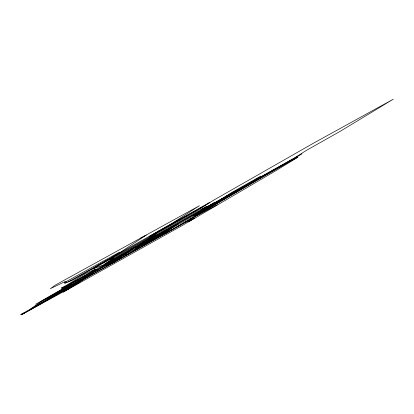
<?xml version="1.0" encoding="UTF-8"?>
<svg xmlns="http://www.w3.org/2000/svg" width="414" height="414" viewBox="0 0 414 414"><rect width="100%" height="100%" fill="white"/><g stroke="black" fill="none" stroke-linecap="round" stroke-linejoin="round"><path stroke-width="0.62" d="M91.168 269.447L93.724 268.51L200.086 208.625L209.924 202.291L127 248.871L72.388 280.268L64.729 283.269L66.421 282.276A42.166 1.185 -29.4 0 0 66.054 282.125L64.553 282.752L65.314 281.499L50.379 288.651L55.393 285.07L199.45 205.706L171.624 223.689L149.123 236.466M67.787 285.898L35.609 304.295L58.074 292.387L92.529 273.085L97.74 269.374L125.188 254.03L136.154 246.847L72.605 282.591L62.095 288.977L97.74 269.374M108.442 263.961L105.963 265.855C124.117 256.68 141.117 245.476 159.261 236.285L158.997 236.461L169.093 231.297L57.613 293.811L65.572 288.429L127.15 253.13L139.249 246.666L138.338 247.551L139.58 246.904M155.069 233.874L155.897 233.962L153.744 235.519L110.481 260.039L103.407 265.048L93.724 268.51M159.188 230.81L154.66 233.957L204.216 206.032L213.458 200.298L312.808 143.56L393.3 99.194L340.153 131.352L306.241 150.473L294.002 158.272L130.063 250.123L147.063 239.96L155.897 233.962M110.481 260.039L113.679 257.782L109.606 259.521M147.156 241.16L148.253 240.394M145.842 242.594L147.612 241.367M151.089 238.95L152.631 237.879M157.475 235.214L141.19 244.508M163.095 233.615L160.653 235.307L172.798 229.113L301.987 153.884L179.169 222.841L163.095 233.615L144.289 243.841L197.882 213.303L222.458 198.642M78.97 282.622L84.047 279.119L171.427 230.163L184.929 222.716L195.03 217.904L181.989 225.666L63.166 292.108L78.97 282.622L63.213 290.747L20.7 314.604L24.126 313.01L21.383 314.806L69.107 288.537M157.004 236.322L171.277 228.181M160.829 234.07L172.493 227.358M165.672 230.758L167.344 229.615M164.829 231.524L160.223 234.666L168.896 229.791M167.225 229.884L168.451 229.051M175.303 225.144L167.629 230.35L145.702 242.671L138.995 246.056L142.644 243.489L177.513 223.958M116.091 255.133L146.365 235.043L140.532 238.164M251.64 182.155L260.779 176.1L231.105 192.862L222.453 198.456M210.038 205.375L214.4 202.622L201.913 209.484L206.617 206.524L201.173 209.194L151.767 236.948M111.832 263.583L121.649 257.43M228.15 195.465L193.307 215.917M70.225 284.703L40.81 301.687M246.967 184.913L214.98 204.293L194.859 215.249M164.875 233.858C208.858 208.749 252.198 182.496 296.455 157.915L298.008 157.103L275.491 170.935L188.587 221.857M95.437 271.232L125.608 253.766M94.232 267.449L110.874 257.891L119.434 252.188L64.636 282.472M104.421 264.329L136.056 246.563M21.383 314.806L65.314 289.898M58.628 293.122L30.724 308.808L41.276 301.615L65.572 288.429M107.702 259.951L67.839 282.053M176.229 224.828L162.148 233.03L173.72 226.525M141.64 244.721L152.957 238.335M142.933 244.11L151.866 239.09M161.351 233.894L170.082 228.994M178.496 223.296L143.513 242.868L134.969 248.395L146.747 242.438M63.213 290.747L84.047 279.119M190.01 219.296L217.319 204.754M142.871 242.48L151.871 237.9M198.285 213.66L204.671 210.659M62.778 287.264L61.484 288.724L95.929 269.172C83.349 273.116 73.444 282.146 61.66 287.766L62.778 287.264M145.019 242.656L141.914 244.824L150.789 239.83L154.065 237.569L145.019 242.656"/></g></svg>
